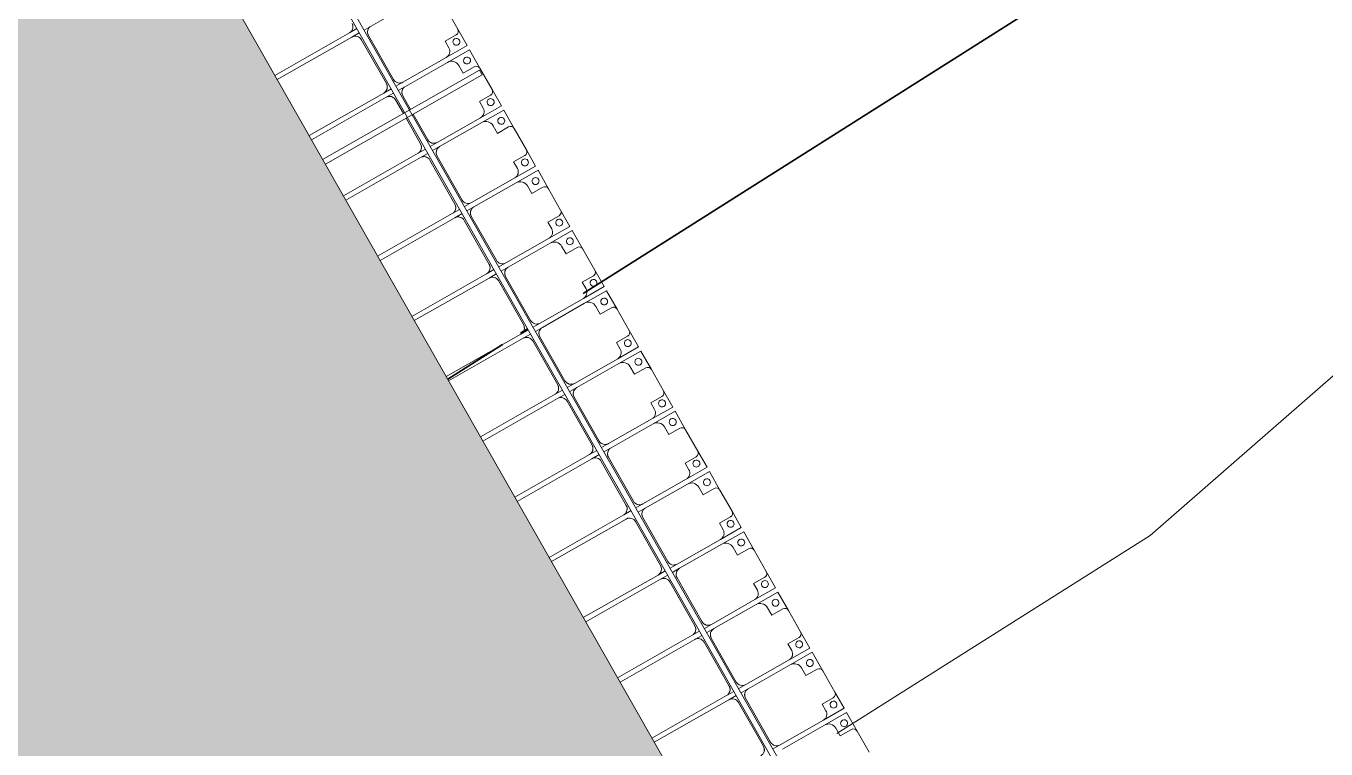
# Model space of a CAD drawing. Header units: millimetres. Extents: x -861324 to 439029, y -308065 to 694685.
# Drawn here: x -85531 to -76148, y -47504 to -42290 of the extents above; entities that cross this region are included whole.
import ezdxf

# ---------------------------------------------------------------- set-up
doc = ezdxf.new("R2010")
doc.units = ezdxf.units.MM
for name, color, linetype, lineweight in [('A-DETL-GENF', 92, 'Continuous', 9), ('A-DETL-THIN', 151, 'Continuous', 9), ('A-GENM', 13, 'Continuous', 9), ('C-TOPO-MAJR', 7, 'Continuous', 35), ('C-TOPO-MINR', 7, 'Continuous', 9), ('S-BEAM', 12, 'Continuous', 9)]:
    doc.layers.add(name, color=color, linetype=linetype, lineweight=lineweight)

# ---------------------------------------------------------------- blocks, each defined once
blk = doc.blocks.new('Dải phao đi lại kèm đỡ invester - DẢI PHAO ĐI LẠI-15551-BỐ TRÍ BÈ PIN HỒ BẢN MÒNG')
at = {"layer": 'A-GENM', "color": 7}
for p, q in [((136088.2, 1312.2), (135911.8, 1312.2)), ((136118.2, 1189.7), (136118.2, 1282.2)), ((136381.8, 1282.2), (136381.8, 1189.7)), ((136588.2, 1312.2), (136411.8, 1312.2)), ((136618.2, 1189.7), (136618.2, 1282.2)), ((136881.8, 1282.2), (136881.8, 1189.7)), ((137088.2, 1312.2), (136911.8, 1312.2)), ((137118.2, 1189.7), (137118.2, 1282.2)), ((137381.8, 1282.2), (137381.8, 1189.7)), ((137588.2, 1312.2), (137411.8, 1312.2)), ((137618.2, 1189.7), (137618.2, 1282.2)), ((137881.8, 1282.2), (137881.8, 1189.7)), ((138088.2, 1312.2), (137911.8, 1312.2)), ((138118.2, 1189.7), (138118.2, 1282.2)), ((138381.8, 1282.2), (138381.8, 1189.7)), ((138588.2, 1312.2), (138411.8, 1312.2)), ((138618.2, 1189.7), (138618.2, 1282.2)), ((138881.8, 1282.2), (138881.8, 1189.7)), ((139088.2, 1312.2), (138911.8, 1312.2)), ((139118.2, 1189.7), (139118.2, 1282.2)), ((139381.8, 1282.2), (139381.8, 1189.7)), ((139588.2, 1312.2), (139411.8, 1312.2)), ((139618.2, 1189.7), (139618.2, 1282.2)), ((139881.8, 1282.2), (139881.8, 1189.7)), ((140088.2, 1312.2), (139911.8, 1312.2)), ((140118.2, 1189.7), (140118.2, 1282.2)), ((140381.8, 1282.2), (140381.8, 1189.7)), ((140588.2, 1312.2), (140411.8, 1312.2)), ((140618.2, 1189.7), (140618.2, 1282.2)), ((140881.8, 1282.2), (140881.8, 1189.7)), ((141088.2, 1312.2), (140911.8, 1312.2)), ((141118.2, 1189.7), (141118.2, 1282.2)), ((141381.8, 1282.2), (141381.8, 1189.7)), ((141588.2, 1312.2), (141411.8, 1312.2)), ((141618.2, 1189.7), (141618.2, 1282.2)), ((141881.8, 1282.2), (141881.8, 1189.7)), ((142088.2, 1312.2), (141911.8, 1312.2)), ((135758.4, 1129.7), (135758.4, 779.7)), ((136173.4, 1189.7), (136118.2, 1189.7)), ((136223.4, 779.7), (136223.4, 1139.7)), ((136258.4, 1129.7), (136258.4, 779.7)), ((136381.8, 1189.7), (136318.4, 1189.7)), ((136673.4, 1189.7), (136618.2, 1189.7)), ((136723.4, 779.7), (136723.4, 1139.7)), ((136758.4, 1129.7), (136758.4, 779.7)), ((136881.8, 1189.7), (136818.4, 1189.7)), ((137173.4, 1189.7), (137118.2, 1189.7)), ((137223.4, 779.7), (137223.4, 1139.7)), ((137258.4, 1129.7), (137258.4, 779.7)), ((137381.8, 1189.7), (137318.4, 1189.7)), ((137673.4, 1189.7), (137618.2, 1189.7)), ((137723.4, 779.7), (137723.4, 1139.7)), ((137758.4, 1129.7), (137758.4, 779.7)), ((137881.8, 1189.7), (137818.4, 1189.7)), ((138173.4, 1189.7), (138118.2, 1189.7)), ((138223.4, 779.7), (138223.4, 1139.7)), ((138258.4, 1129.7), (138258.4, 779.7)), ((138381.8, 1189.7), (138318.4, 1189.7)), ((138673.4, 1189.7), (138618.2, 1189.7)), ((138723.4, 779.7), (138723.4, 1139.7)), ((138758.4, 1129.7), (138758.4, 779.7)), ((138881.8, 1189.7), (138818.4, 1189.7)), ((139173.4, 1189.7), (139118.2, 1189.7)), ((139223.4, 779.7), (139223.4, 1139.7)), ((139258.4, 1129.7), (139258.4, 779.7)), ((139381.8, 1189.7), (139318.4, 1189.7)), ((139673.4, 1189.7), (139618.2, 1189.7)), ((139723.4, 779.7), (139723.4, 1139.7)), ((139758.4, 1129.7), (139758.4, 779.7)), ((139881.8, 1189.7), (139818.4, 1189.7)), ((140173.4, 1189.7), (140118.2, 1189.7)), ((140223.4, 779.7), (140223.4, 1139.7)), ((140258.4, 1129.7), (140258.4, 779.7)), ((140381.8, 1189.7), (140318.4, 1189.7)), ((140673.4, 1189.7), (140618.2, 1189.7)), ((140723.4, 779.7), (140723.4, 1139.7)), ((140758.4, 1129.7), (140758.4, 779.7)), ((140881.8, 1189.7), (140818.4, 1189.7)), ((141173.4, 1189.7), (141118.2, 1189.7)), ((141223.4, 779.7), (141223.4, 1139.7)), ((141258.4, 1129.7), (141258.4, 779.7)), ((141381.8, 1189.7), (141318.4, 1189.7)), ((141673.4, 1189.7), (141618.2, 1189.7)), ((141723.4, 779.7), (141723.4, 1139.7)), ((141758.4, 1129.7), (141758.4, 779.7)), ((141881.8, 1189.7), (141818.4, 1189.7)), ((135758.4, 721.1), (135758.4, 779.7)), ((136223.4, 779.7), (136223.4, 721.1)), ((136258.4, 721.1), (136258.4, 779.7)), ((136723.4, 779.7), (136723.4, 721.1)), ((136758.4, 721.1), (136758.4, 779.7)), ((137223.4, 779.7), (137223.4, 721.1)), ((137258.4, 721.1), (137258.4, 779.7)), ((137723.4, 779.7), (137723.4, 721.1)), ((137758.4, 721.1), (137758.4, 779.7)), ((138223.4, 779.7), (138223.4, 721.1)), ((138258.4, 721.1), (138258.4, 779.7)), ((138723.4, 779.7), (138723.4, 721.1)), ((138758.4, 721.1), (138758.4, 779.7)), ((139223.4, 779.7), (139223.4, 721.1)), ((139258.4, 721.1), (139258.4, 779.7)), ((139723.4, 779.7), (139723.4, 721.1)), ((139758.4, 721.1), (139758.4, 779.7)), ((140223.4, 779.7), (140223.4, 721.1)), ((140258.4, 721.1), (140258.4, 779.7)), ((140723.4, 779.7), (140723.4, 721.1)), ((140758.4, 721.1), (140758.4, 779.7)), ((141223.4, 779.7), (141223.4, 721.1)), ((141258.4, 721.1), (141258.4, 779.7)), ((141723.4, 779.7), (141723.4, 721.1)), ((135723.4, 681.1), (135723.4, 620.3)), ((135758.4, 620.3), (135758.4, 681.1)), ((135808.4, 729.7), (136173.4, 729.7)), ((136173.4, 670.3), (135808.4, 670.3)), ((136223.4, 681.1), (136223.4, 620.3)), ((136258.4, 620.3), (136258.4, 681.1)), ((136308.4, 729.7), (136421.3, 729.7)), ((136421.3, 670.3), (136308.4, 670.3)), ((136461.3, 729.7), (136673.4, 729.7)), ((136673.4, 670.3), (136461.3, 670.3)), ((136723.4, 681.1), (136723.4, 620.3)), ((136758.4, 620.3), (136758.4, 675.2)), ((136808.4, 729.7), (137173.4, 729.7)), ((137173.4, 670.3), (136808.4, 670.3)), ((137223.4, 681.1), (137223.4, 620.3)), ((137258.4, 620.3), (137258.4, 681.1)), ((137308.4, 729.7), (137673.4, 729.7)), ((137673.4, 670.3), (137308.4, 670.3)), ((137723.4, 681.1), (137723.4, 620.3)), ((137758.4, 620.3), (137758.4, 681.1)), ((137808.4, 729.7), (138173.4, 729.7)), ((138173.4, 670.3), (137808.4, 670.3)), ((138223.4, 681.1), (138223.4, 620.3)), ((138258.4, 620.3), (138258.4, 681.1)), ((138308.4, 729.7), (138673.4, 729.7)), ((138673.4, 670.3), (138308.4, 670.3)), ((138723.4, 681.1), (138723.4, 620.3)), ((138758.4, 620.3), (138758.4, 681.1)), ((138808.4, 729.7), (139173.4, 729.7)), ((139173.4, 670.3), (138808.4, 670.3)), ((139223.4, 681.1), (139223.4, 620.3)), ((139258.4, 620.3), (139258.4, 681.1)), ((139308.4, 729.7), (139673.4, 729.7)), ((139673.4, 670.3), (139308.4, 670.3)), ((139723.4, 681.1), (139723.4, 620.3)), ((139808.4, 729.7), (140173.4, 729.7)), ((140173.4, 670.3), (139808.4, 670.3)), ((140223.4, 681.1), (140223.4, 620.3)), ((140258.4, 620.3), (140258.4, 681.1)), ((140308.4, 729.7), (140673.4, 729.7)), ((140673.4, 670.3), (140308.4, 670.3)), ((140723.4, 681.1), (140723.4, 620.3)), ((140758.4, 620.3), (140758.4, 681.1)), ((140808.4, 729.7), (141173.4, 729.7)), ((141173.4, 670.3), (140808.4, 670.3)), ((141223.4, 681.1), (141223.4, 620.3)), ((141258.4, 620.3), (141258.4, 681.1)), ((141308.4, 729.7), (141673.4, 729.7)), ((141673.4, 670.3), (141308.4, 670.3)), ((135723.4, 0), (135723.4, 620.3)), ((135758.4, 620.3), (135758.4, 0)), ((136223.4, 0), (136223.4, 620.3)), ((136258.4, 620.3), (136258.4, 0)), ((136723.4, 0), (136723.4, 620.3)), ((136758.4, 620.3), (136758.4, 0)), ((137223.4, 0), (137223.4, 620.3)), ((137258.4, 620.3), (137258.4, 0)), ((137723.4, 0), (137723.4, 620.3)), ((137758.4, 620.3), (137758.4, 0)), ((138223.4, 0), (138223.4, 620.3)), ((138258.4, 620.3), (138258.4, 0)), ((138723.4, 0), (138723.4, 620.3)), ((138758.4, 620.3), (138758.4, 0)), ((139223.4, 0), (139223.4, 620.3)), ((139258.4, 620.3), (139258.4, 0)), ((139723.4, 0), (139723.4, 620.3)), ((139758.4, 620.3), (139758.4, 638.3)), ((139758.4, 620.3), (139758.4, 0)), ((140223.4, 0), (140223.4, 620.3)), ((140258.4, 620.3), (140258.4, 0)), ((140723.4, 0), (140723.4, 620.3)), ((140758.4, 620.3), (140758.4, 0)), ((141223.4, 0), (141223.4, 620.3)), ((141258.4, 620.3), (141258.4, 0))]:
    blk.add_line(p, q, dxfattribs=at)
at = {"layer": 'A-GENM', "color": 9}
for p, q in [((136088.2, 1312.2), (136223.4, 1312.2)), ((136223.4, 1312.2), (136088.2, 1312.2)), ((136118.2, 1282.2), (136118.2, 1189.7)), ((136118.2, 1282.2), (136118.2, 1189.7)), ((136118.2, 1189.7), (136118.2, 1282.2)), ((136223.4, 1312.2), (136223.4, 1139.7)), ((136223.4, 1139.7), (136223.4, 1312.2)), ((136258.4, 1312.2), (136411.8, 1312.2)), ((136258.4, 1129.7), (136258.4, 1312.2)), ((136258.4, 1312.2), (136258.4, 1129.7)), ((136411.8, 1312.2), (136258.4, 1312.2)), ((136381.8, 1189.7), (136381.8, 1282.2)), ((136381.8, 1189.7), (136381.8, 1282.2)), ((136381.8, 1282.2), (136381.8, 1189.7)), ((136588.2, 1312.2), (136723.4, 1312.2)), ((136723.4, 1312.2), (136588.2, 1312.2)), ((136618.2, 1282.2), (136618.2, 1189.7)), ((136618.2, 1282.2), (136618.2, 1189.7)), ((136618.2, 1189.7), (136618.2, 1282.2)), ((136723.4, 1312.2), (136723.4, 1139.7)), ((136723.4, 1139.7), (136723.4, 1312.2)), ((136758.4, 1312.2), (136911.8, 1312.2)), ((136758.4, 1129.7), (136758.4, 1312.2)), ((136758.4, 1312.2), (136758.4, 1129.7)), ((136911.8, 1312.2), (136758.4, 1312.2)), ((136881.8, 1189.7), (136881.8, 1282.2)), ((136881.8, 1189.7), (136881.8, 1282.2)), ((136881.8, 1282.2), (136881.8, 1189.7)), ((137088.2, 1312.2), (137223.4, 1312.2)), ((137223.4, 1312.2), (137088.2, 1312.2)), ((137118.2, 1282.2), (137118.2, 1189.7)), ((137118.2, 1282.2), (137118.2, 1189.7)), ((137118.2, 1189.7), (137118.2, 1282.2)), ((137223.4, 1312.2), (137223.4, 1139.7)), ((137223.4, 1139.7), (137223.4, 1312.2)), ((137258.4, 1312.2), (137411.8, 1312.2)), ((137258.4, 1129.7), (137258.4, 1312.2)), ((137258.4, 1312.2), (137258.4, 1129.7)), ((137411.8, 1312.2), (137258.4, 1312.2)), ((137381.8, 1189.7), (137381.8, 1282.2)), ((137381.8, 1189.7), (137381.8, 1282.2)), ((137381.8, 1282.2), (137381.8, 1189.7)), ((137588.2, 1312.2), (137723.4, 1312.2)), ((137723.4, 1312.2), (137588.2, 1312.2)), ((137618.2, 1282.2), (137618.2, 1233.9)), ((137618.2, 1282.2), (137618.2, 1233.9)), ((137618.2, 1233.9), (137618.2, 1282.2)), ((137723.4, 1312.2), (137723.4, 1139.7)), ((137723.4, 1139.7), (137723.4, 1312.2)), ((137758.4, 1312.2), (137911.8, 1312.2)), ((137758.4, 1129.7), (137758.4, 1312.2)), ((137758.4, 1312.2), (137758.4, 1129.7)), ((137911.8, 1312.2), (137758.4, 1312.2)), ((137881.8, 1189.7), (137881.8, 1282.2)), ((137881.8, 1189.7), (137881.8, 1282.2)), ((137881.8, 1282.2), (137881.8, 1189.7)), ((138088.2, 1312.2), (138223.4, 1312.2)), ((138223.4, 1312.2), (138088.2, 1312.2)), ((138118.2, 1282.2), (138118.2, 1189.7)), ((138118.2, 1282.2), (138118.2, 1189.7)), ((138118.2, 1189.7), (138118.2, 1282.2)), ((138223.4, 1312.2), (138223.4, 1139.7)), ((138223.4, 1139.7), (138223.4, 1312.2)), ((138258.4, 1312.2), (138411.8, 1312.2)), ((138258.4, 1129.7), (138258.4, 1312.2)), ((138258.4, 1312.2), (138258.4, 1129.7)), ((138411.8, 1312.2), (138258.4, 1312.2)), ((138381.8, 1189.7), (138381.8, 1282.2)), ((138381.8, 1189.7), (138381.8, 1282.2)), ((138381.8, 1282.2), (138381.8, 1189.7)), ((138588.2, 1312.2), (138723.4, 1312.2)), ((138723.4, 1312.2), (138588.2, 1312.2)), ((138618.2, 1282.2), (138618.2, 1189.7)), ((138618.2, 1282.2), (138618.2, 1189.7)), ((138618.2, 1189.7), (138618.2, 1282.2)), ((138723.4, 1312.2), (138723.4, 1139.7)), ((138723.4, 1139.7), (138723.4, 1312.2)), ((138758.4, 1312.2), (138911.8, 1312.2)), ((138758.4, 1129.7), (138758.4, 1312.2)), ((138758.4, 1312.2), (138758.4, 1129.7)), ((138911.8, 1312.2), (138758.4, 1312.2)), ((138881.8, 1189.7), (138881.8, 1282.2)), ((138881.8, 1189.7), (138881.8, 1282.2)), ((138881.8, 1282.2), (138881.8, 1189.7)), ((139088.2, 1312.2), (139223.4, 1312.2)), ((139223.4, 1312.2), (139088.2, 1312.2)), ((139118.2, 1282.2), (139118.2, 1189.7)), ((139118.2, 1282.2), (139118.2, 1189.7)), ((139118.2, 1189.7), (139118.2, 1282.2)), ((139223.4, 1312.2), (139223.4, 1139.7)), ((139223.4, 1139.7), (139223.4, 1312.2)), ((139258.4, 1312.2), (139411.8, 1312.2)), ((139258.4, 1129.7), (139258.4, 1312.2)), ((139258.4, 1312.2), (139258.4, 1129.7)), ((139411.8, 1312.2), (139258.4, 1312.2)), ((139381.8, 1189.7), (139381.8, 1282.2)), ((139381.8, 1189.7), (139381.8, 1282.2)), ((139381.8, 1282.2), (139381.8, 1189.7)), ((139588.2, 1312.2), (139723.4, 1312.2)), ((139723.4, 1312.2), (139588.2, 1312.2)), ((139618.2, 1282.2), (139618.2, 1189.7)), ((139618.2, 1282.2), (139618.2, 1189.7)), ((139618.2, 1189.7), (139618.2, 1282.2)), ((139723.4, 1312.2), (139723.4, 1139.7)), ((139723.4, 1139.7), (139723.4, 1312.2)), ((139758.4, 1312.2), (139911.8, 1312.2)), ((139758.4, 1129.7), (139758.4, 1312.2)), ((139758.4, 1312.2), (139758.4, 1129.7)), ((139911.8, 1312.2), (139758.4, 1312.2)), ((139881.8, 1189.7), (139881.8, 1282.2)), ((139881.8, 1189.7), (139881.8, 1282.2)), ((139881.8, 1282.2), (139881.8, 1189.7)), ((140088.2, 1312.2), (140223.4, 1312.2)), ((140223.4, 1312.2), (140088.2, 1312.2)), ((140118.2, 1282.2), (140118.2, 1189.7)), ((140118.2, 1282.2), (140118.2, 1189.7)), ((140118.2, 1189.7), (140118.2, 1282.2)), ((140223.4, 1312.2), (140223.4, 1139.7)), ((140223.4, 1139.7), (140223.4, 1312.2)), ((140258.4, 1312.2), (140411.8, 1312.2)), ((140258.4, 1129.7), (140258.4, 1312.2)), ((140258.4, 1312.2), (140258.4, 1129.7)), ((140411.8, 1312.2), (140258.4, 1312.2)), ((140381.8, 1189.7), (140381.8, 1282.2)), ((140381.8, 1189.7), (140381.8, 1282.2)), ((140381.8, 1282.2), (140381.8, 1189.7)), ((140588.2, 1312.2), (140723.4, 1312.2)), ((140723.4, 1312.2), (140588.2, 1312.2)), ((140618.2, 1282.2), (140618.2, 1189.7)), ((140618.2, 1282.2), (140618.2, 1189.7)), ((140618.2, 1189.7), (140618.2, 1282.2)), ((140723.4, 1312.2), (140723.4, 1139.7)), ((140723.4, 1139.7), (140723.4, 1312.2)), ((140758.4, 1312.2), (140911.8, 1312.2)), ((140758.4, 1129.7), (140758.4, 1312.2)), ((140758.4, 1312.2), (140758.4, 1129.7)), ((140911.8, 1312.2), (140758.4, 1312.2)), ((140881.8, 1189.7), (140881.8, 1282.2)), ((140881.8, 1189.7), (140881.8, 1282.2)), ((140881.8, 1282.2), (140881.8, 1189.7)), ((141088.2, 1312.2), (141223.4, 1312.2)), ((141223.4, 1312.2), (141088.2, 1312.2)), ((141118.2, 1282.2), (141118.2, 1189.7)), ((141118.2, 1282.2), (141118.2, 1189.7)), ((141118.2, 1189.7), (141118.2, 1282.2)), ((141223.4, 1312.2), (141223.4, 1139.7)), ((141223.4, 1139.7), (141223.4, 1312.2)), ((141258.4, 1312.2), (141411.8, 1312.2)), ((141258.4, 1129.7), (141258.4, 1312.2)), ((141258.4, 1312.2), (141258.4, 1129.7)), ((141411.8, 1312.2), (141258.4, 1312.2)), ((141381.8, 1189.7), (141381.8, 1282.2)), ((141381.8, 1189.7), (141381.8, 1282.2)), ((141381.8, 1282.2), (141381.8, 1189.7)), ((141588.2, 1312.2), (141723.4, 1312.2)), ((141723.4, 1312.2), (141588.2, 1312.2)), ((141618.2, 1282.2), (141618.2, 1189.7)), ((141618.2, 1282.2), (141618.2, 1189.7)), ((141618.2, 1189.7), (141618.2, 1282.2)), ((141723.4, 1312.2), (141723.4, 1139.7)), ((141723.4, 1139.7), (141723.4, 1312.2)), ((141758.4, 1312.2), (141911.8, 1312.2)), ((141758.4, 1129.7), (141758.4, 1312.2)), ((141758.4, 1312.2), (141758.4, 1129.7)), ((141911.8, 1312.2), (141758.4, 1312.2)), ((141881.8, 1189.7), (141881.8, 1282.2)), ((141881.8, 1189.7), (141881.8, 1282.2)), ((141881.8, 1282.2), (141881.8, 1189.7)), ((136118.2, 1189.7), (136173.4, 1189.7)), ((136118.2, 1189.7), (136173.4, 1189.7)), ((136173.4, 1189.7), (136118.2, 1189.7)), ((136318.4, 1189.7), (136381.8, 1189.7)), ((136318.4, 1189.7), (136381.8, 1189.7)), ((136381.8, 1189.7), (136318.4, 1189.7)), ((136618.2, 1189.7), (136673.4, 1189.7)), ((136618.2, 1189.7), (136673.4, 1189.7)), ((136673.4, 1189.7), (136618.2, 1189.7)), ((136818.4, 1189.7), (136881.8, 1189.7)), ((136818.4, 1189.7), (136881.8, 1189.7)), ((136881.8, 1189.7), (136818.4, 1189.7)), ((137118.2, 1189.7), (137173.4, 1189.7)), ((137118.2, 1189.7), (137173.4, 1189.7)), ((137173.4, 1189.7), (137118.2, 1189.7)), ((137318.4, 1189.7), (137381.8, 1189.7)), ((137318.4, 1189.7), (137381.8, 1189.7)), ((137381.8, 1189.7), (137318.4, 1189.7)), ((137618.2, 1189.7), (137673.4, 1189.7)), ((137618.2, 1189.7), (137673.4, 1189.7)), ((137673.4, 1189.7), (137618.2, 1189.7)), ((137818.4, 1189.7), (137881.8, 1189.7)), ((137818.4, 1189.7), (137881.8, 1189.7)), ((137881.8, 1189.7), (137818.4, 1189.7)), ((138118.2, 1189.7), (138173.4, 1189.7)), ((138118.2, 1189.7), (138173.4, 1189.7)), ((138173.4, 1189.7), (138118.2, 1189.7)), ((138318.4, 1189.7), (138381.8, 1189.7)), ((138318.4, 1189.7), (138381.8, 1189.7)), ((138381.8, 1189.7), (138318.4, 1189.7)), ((138618.2, 1189.7), (138673.4, 1189.7)), ((138618.2, 1189.7), (138673.4, 1189.7)), ((138673.4, 1189.7), (138618.2, 1189.7)), ((138818.4, 1189.7), (138881.8, 1189.7)), ((138818.4, 1189.7), (138881.8, 1189.7)), ((138881.8, 1189.7), (138818.4, 1189.7)), ((139118.2, 1189.7), (139173.4, 1189.7)), ((139118.2, 1189.7), (139173.4, 1189.7)), ((139173.4, 1189.7), (139118.2, 1189.7)), ((139318.4, 1189.7), (139381.8, 1189.7)), ((139318.4, 1189.7), (139381.8, 1189.7)), ((139381.8, 1189.7), (139318.4, 1189.7)), ((139618.2, 1189.7), (139673.4, 1189.7)), ((139618.2, 1189.7), (139673.4, 1189.7)), ((139673.4, 1189.7), (139618.2, 1189.7)), ((139818.4, 1189.7), (139881.8, 1189.7)), ((139818.4, 1189.7), (139881.8, 1189.7)), ((139881.8, 1189.7), (139818.4, 1189.7)), ((140118.2, 1189.7), (140173.4, 1189.7)), ((140118.2, 1189.7), (140173.4, 1189.7)), ((140173.4, 1189.7), (140118.2, 1189.7)), ((140318.4, 1189.7), (140381.8, 1189.7)), ((140318.4, 1189.7), (140381.8, 1189.7)), ((140381.8, 1189.7), (140318.4, 1189.7)), ((140618.2, 1189.7), (140673.4, 1189.7)), ((140618.2, 1189.7), (140673.4, 1189.7)), ((140673.4, 1189.7), (140618.2, 1189.7)), ((140818.4, 1189.7), (140881.8, 1189.7)), ((140818.4, 1189.7), (140881.8, 1189.7)), ((140881.8, 1189.7), (140818.4, 1189.7)), ((141118.2, 1189.7), (141173.4, 1189.7)), ((141118.2, 1189.7), (141173.4, 1189.7)), ((141173.4, 1189.7), (141118.2, 1189.7)), ((141318.4, 1189.7), (141381.8, 1189.7)), ((141318.4, 1189.7), (141381.8, 1189.7)), ((141381.8, 1189.7), (141318.4, 1189.7)), ((141618.2, 1189.7), (141673.4, 1189.7)), ((141618.2, 1189.7), (141673.4, 1189.7)), ((141673.4, 1189.7), (141618.2, 1189.7)), ((141818.4, 1189.7), (141881.8, 1189.7)), ((141818.4, 1189.7), (141881.8, 1189.7)), ((141881.8, 1189.7), (141818.4, 1189.7)), ((135758.4, 721.1), (135758.4, 779.7)), ((136223.4, 779.7), (136223.4, 721.1)), ((136258.4, 721.1), (136258.4, 779.7)), ((136723.4, 779.7), (136723.4, 721.1)), ((136758.4, 721.1), (136758.4, 779.7)), ((137223.4, 779.7), (137223.4, 721.1)), ((137258.4, 721.1), (137258.4, 779.7)), ((137723.4, 779.7), (137723.4, 721.1)), ((137758.4, 721.1), (137758.4, 779.7)), ((138223.4, 779.7), (138223.4, 721.1)), ((138258.4, 721.1), (138258.4, 779.7)), ((138723.4, 779.7), (138723.4, 721.1)), ((138758.4, 721.1), (138758.4, 779.7)), ((139223.4, 779.7), (139223.4, 721.1)), ((139258.4, 721.1), (139258.4, 779.7)), ((139723.4, 779.7), (139723.4, 721.1)), ((139758.4, 721.1), (139758.4, 779.7)), ((140223.4, 779.7), (140223.4, 721.1)), ((140258.4, 721.1), (140258.4, 779.7)), ((140723.4, 779.7), (140723.4, 721.1)), ((140758.4, 721.1), (140758.4, 779.7)), ((141223.4, 779.7), (141223.4, 721.1)), ((141258.4, 721.1), (141258.4, 779.7)), ((141723.4, 779.7), (141723.4, 721.1)), ((135723.4, 681.1), (135723.4, 620.3)), ((135758.4, 620.3), (135758.4, 681.1)), ((136223.4, 681.1), (136223.4, 620.3)), ((136258.4, 620.3), (136258.4, 681.1)), ((136723.4, 681.1), (136723.4, 620.3)), ((136758.4, 620.3), (136758.4, 675.2)), ((137223.4, 681.1), (137223.4, 620.3)), ((137258.4, 620.3), (137258.4, 681.1)), ((137723.4, 681.1), (137723.4, 620.3)), ((137758.4, 620.3), (137758.4, 681.1)), ((138223.4, 681.1), (138223.4, 620.3)), ((138258.4, 620.3), (138258.4, 681.1)), ((138723.4, 681.1), (138723.4, 620.3)), ((138758.4, 620.3), (138758.4, 681.1)), ((139223.4, 681.1), (139223.4, 620.3)), ((139258.4, 620.3), (139258.4, 681.1)), ((139723.4, 681.1), (139723.4, 620.3)), ((140223.4, 681.1), (140223.4, 620.3)), ((140258.4, 620.3), (140258.4, 681.1)), ((140723.4, 681.1), (140723.4, 620.3)), ((140758.4, 620.3), (140758.4, 681.1)), ((141223.4, 681.1), (141223.4, 620.3)), ((141258.4, 620.3), (141258.4, 681.1))]:
    blk.add_line(p, q, dxfattribs=at)
at = {"layer": 'A-GENM', "color": 7}
for centre, radius, start, end in [((136088.2, 1282.2), 30, 360, 90), ((136411.8, 1282.2), 30, 90, 180), ((136588.2, 1282.2), 30, 360, 90), ((136911.8, 1282.2), 30, 90, 180), ((137088.2, 1282.2), 30, 360, 90), ((137411.8, 1282.2), 30, 90, 180), ((137588.2, 1282.2), 30, 360, 90), ((137911.8, 1282.2), 30, 90, 180), ((138088.2, 1282.2), 30, 360, 90), ((138411.8, 1282.2), 30, 90, 180), ((138588.2, 1282.2), 30, 360, 90), ((138911.8, 1282.2), 30, 90, 180), ((139088.2, 1282.2), 30, 360, 90), ((139411.8, 1282.2), 30, 90, 180), ((139588.2, 1282.2), 30, 360, 90), ((139911.8, 1282.2), 30, 90, 180), ((140088.2, 1282.2), 30, 360, 90), ((140411.8, 1282.2), 30, 90, 180), ((140588.2, 1282.2), 30, 360, 90), ((140911.8, 1282.2), 30, 90, 180), ((141088.2, 1282.2), 30, 360, 90), ((141411.8, 1282.2), 30, 90, 180), ((141588.2, 1282.2), 30, 360, 90), ((141911.8, 1282.2), 30, 90, 180), ((136173.4, 1139.7), 50, 0, 90), ((136318.4, 1129.7), 60, 90, 180), ((136673.4, 1139.7), 50, 0, 90), ((136818.4, 1129.7), 60, 90, 180), ((137173.4, 1139.7), 50, 0, 90), ((137318.4, 1129.7), 60, 90, 180), ((137673.4, 1139.7), 50, 0, 90), ((137818.4, 1129.7), 60, 90, 180), ((138173.4, 1139.7), 50, 0, 90), ((138318.4, 1129.7), 60, 90, 180), ((138673.4, 1139.7), 50, 0, 90), ((138818.4, 1129.7), 60, 90, 180), ((139173.4, 1139.7), 50, 0, 90), ((139318.4, 1129.7), 60, 90, 180), ((139673.4, 1139.7), 50, 0, 90), ((139818.4, 1129.7), 60, 90, 180), ((140173.4, 1139.7), 50, 0, 90), ((140318.4, 1129.7), 60, 90, 180), ((140673.4, 1139.7), 50, 0, 90), ((140818.4, 1129.7), 60, 90, 180), ((141173.4, 1139.7), 50, 360, 90), ((141318.4, 1129.7), 60, 90, 180), ((141673.4, 1139.7), 50, 0, 90), ((141818.4, 1129.7), 60, 90, 180), ((135808.4, 779.7), 50, 180, 270), ((135808.4, 779.7), 50, 210, 270), ((136173.4, 779.7), 50, 270, 0), ((136173.4, 779.7), 50, 300, 0), ((136308.4, 779.7), 50, 180, 270), ((136308.4, 779.7), 50, 210, 270), ((136673.4, 779.7), 50, 270, 0), ((136673.4, 779.7), 50, 300, 0), ((136808.4, 779.7), 50, 180, 270), ((136808.4, 779.7), 50, 210, 270), ((137173.4, 779.7), 50, 270, 0), ((137173.4, 779.7), 50, 300, 0), ((137308.4, 779.7), 50, 180, 270), ((137308.4, 779.7), 50, 210, 270), ((137673.4, 779.7), 50, 270, 0), ((137673.4, 779.7), 50, 300, 0), ((137808.4, 779.7), 50, 180, 270), ((137808.4, 779.7), 50, 210, 270), ((138173.4, 779.7), 50, 270, 0), ((138173.4, 779.7), 50, 300, 0), ((138308.4, 779.7), 50, 180, 270), ((138308.4, 779.7), 50, 210, 270), ((138673.4, 779.7), 50, 270, 0), ((138673.4, 779.7), 50, 300, 0), ((138808.4, 779.7), 50, 180, 270), ((138808.4, 779.7), 50, 210, 270), ((139173.4, 779.7), 50, 270, 0), ((139173.4, 779.7), 50, 300, 0), ((139308.4, 779.7), 50, 180, 270), ((139308.4, 779.7), 50, 210, 270), ((139673.4, 779.7), 50, 270, 0), ((139673.4, 779.7), 50, 300, 0), ((139808.4, 779.7), 50, 180, 270), ((139808.4, 779.7), 50, 210, 270), ((140173.4, 779.7), 50, 270, 0), ((140173.4, 779.7), 50, 300, 0), ((140308.4, 779.7), 50, 180, 270), ((140308.4, 779.7), 50, 210, 270), ((140673.4, 779.7), 50, 270, 0), ((140673.4, 779.7), 50, 300, 0), ((140808.4, 779.7), 50, 180, 270), ((140808.4, 779.7), 50, 210, 270), ((141173.4, 779.7), 50, 270, 0), ((141173.4, 779.7), 50, 300, 0), ((141308.4, 779.7), 50, 180, 270), ((141308.4, 779.7), 50, 210, 270), ((141673.4, 779.7), 50, 270, 0), ((141673.4, 779.7), 50, 300, 0), ((135673.4, 620.3), 50, 360, 90), ((135673.4, 620.3), 50, 30, 90), ((135808.4, 620.3), 50, 90, 180), ((135808.4, 620.3), 50, 120, 180), ((136173.4, 620.3), 50, 360, 90), ((136173.4, 620.3), 50, 30, 90), ((136308.4, 620.3), 50, 90, 180), ((136308.4, 620.3), 50, 120, 180), ((136673.4, 620.3), 50, 360, 90), ((136673.4, 620.3), 50, 30, 90), ((136808.4, 620.3), 50, 90, 180), ((136808.4, 620.3), 50, 120, 180), ((137173.4, 620.3), 50, 360, 90), ((137173.4, 620.3), 50, 30, 90), ((137308.4, 620.3), 50, 90, 180), ((137308.4, 620.3), 50, 120, 180), ((137673.4, 620.3), 50, 360, 90), ((137673.4, 620.3), 50, 30, 90), ((137808.4, 620.3), 50, 90, 180), ((137808.4, 620.3), 50, 120, 180), ((138173.4, 620.3), 50, 360, 90), ((138173.4, 620.3), 50, 30, 90), ((138308.4, 620.3), 50, 90, 180), ((138308.4, 620.3), 50, 120, 180), ((138673.4, 620.3), 50, 360, 90), ((138673.4, 620.3), 50, 30, 90), ((138808.4, 620.3), 50, 90, 180), ((138808.4, 620.3), 50, 120, 180), ((139173.4, 620.3), 50, 360, 90), ((139173.4, 620.3), 50, 30, 90), ((139308.4, 620.3), 50, 90, 180), ((139308.4, 620.3), 50, 120, 180), ((139673.4, 620.3), 50, 360, 90), ((139673.4, 620.3), 50, 30, 90), ((139808.4, 620.3), 50, 90, 180), ((139808.4, 620.3), 50, 120, 180), ((140173.4, 620.3), 50, 360, 90), ((140173.4, 620.3), 50, 30, 90), ((140308.4, 620.3), 50, 90, 180), ((140308.4, 620.3), 50, 120, 180), ((140673.4, 620.3), 50, 360, 90), ((140673.4, 620.3), 50, 30, 90), ((140808.4, 620.3), 50, 90, 180), ((140808.4, 620.3), 50, 120, 180), ((141173.4, 620.3), 50, 360, 90), ((141173.4, 620.3), 50, 30, 90), ((141308.4, 620.3), 50, 90, 180), ((141308.4, 620.3), 50, 120, 180), ((141673.4, 620.3), 50, 360, 90), ((141673.4, 620.3), 50, 30, 90)]:
    blk.add_arc(centre, radius, start, end, dxfattribs=at)
at = {"layer": 'A-GENM', "color": 9}
for centre, radius, start, end in [((136088.2, 1282.2), 30, 0, 90), ((136088.2, 1282.2), 30, 360, 90), ((136088.2, 1282.2), 30, 360, 90), ((136161.8, 1258.6), 25, 90, 270), ((136161.8, 1258.6), 25, 90, 270), ((136161.8, 1258.6), 25, 270, 90), ((136161.8, 1258.6), 25, 270, 90), ((136316.8, 1258.6), 25, 90, 270), ((136316.8, 1258.6), 25, 90, 270), ((136316.8, 1258.6), 25, 270, 90), ((136316.8, 1258.6), 25, 270, 90), ((136411.8, 1282.2), 30, 90, 180), ((136411.8, 1282.2), 30, 90, 180), ((136411.8, 1282.2), 30, 90, 180), ((136588.2, 1282.2), 30, 0, 90), ((136588.2, 1282.2), 30, 360, 90), ((136588.2, 1282.2), 30, 360, 90), ((136661.8, 1258.6), 25, 90, 270), ((136661.8, 1258.6), 25, 90, 270), ((136661.8, 1258.6), 25, 270, 90), ((136661.8, 1258.6), 25, 270, 90), ((136816.8, 1258.6), 25, 90, 270), ((136816.8, 1258.6), 25, 90, 270), ((136816.8, 1258.6), 25, 270, 90), ((136816.8, 1258.6), 25, 270, 90), ((136911.8, 1282.2), 30, 90, 180), ((136911.8, 1282.2), 30, 90, 180), ((136911.8, 1282.2), 30, 90, 180), ((137088.2, 1282.2), 30, 0, 90), ((137088.2, 1282.2), 30, 360, 90), ((137088.2, 1282.2), 30, 360, 90), ((137161.8, 1258.6), 25, 90, 270), ((137161.8, 1258.6), 25, 90, 270), ((137161.8, 1258.6), 25, 270, 90), ((137161.8, 1258.6), 25, 270, 90), ((137316.8, 1258.6), 25, 90, 270), ((137316.8, 1258.6), 25, 90, 270), ((137316.8, 1258.6), 25, 270, 90), ((137316.8, 1258.6), 25, 270, 90), ((137411.8, 1282.2), 30, 90, 180), ((137411.8, 1282.2), 30, 90, 180), ((137411.8, 1282.2), 30, 90, 180), ((137588.2, 1282.2), 30, 0, 90), ((137588.2, 1282.2), 30, 360, 90), ((137588.2, 1282.2), 30, 360, 90), ((137661.8, 1258.6), 25, 90, 270), ((137661.8, 1258.6), 25, 90, 270), ((137661.8, 1258.6), 25, 270, 90), ((137661.8, 1258.6), 25, 270, 90), ((137816.8, 1258.6), 25, 90, 270), ((137816.8, 1258.6), 25, 90, 270), ((137816.8, 1258.6), 25, 270, 90), ((137816.8, 1258.6), 25, 270, 90), ((137911.8, 1282.2), 30, 90, 180), ((137911.8, 1282.2), 30, 90, 180), ((137911.8, 1282.2), 30, 90, 180), ((138088.2, 1282.2), 30, 0, 90), ((138088.2, 1282.2), 30, 360, 90), ((138088.2, 1282.2), 30, 360, 90), ((138161.8, 1258.6), 25, 90, 270), ((138161.8, 1258.6), 25, 90, 270), ((138161.8, 1258.6), 25, 270, 90), ((138161.8, 1258.6), 25, 270, 90), ((138316.8, 1258.6), 25, 90, 270), ((138316.8, 1258.6), 25, 90, 270), ((138316.8, 1258.6), 25, 270, 90), ((138316.8, 1258.6), 25, 270, 90), ((138411.8, 1282.2), 30, 90, 180), ((138411.8, 1282.2), 30, 90, 180), ((138411.8, 1282.2), 30, 90, 180), ((138588.2, 1282.2), 30, 0, 90), ((138588.2, 1282.2), 30, 360, 90), ((138588.2, 1282.2), 30, 360, 90), ((138661.8, 1258.6), 25, 90, 270), ((138661.8, 1258.6), 25, 90, 270), ((138661.8, 1258.6), 25, 270, 90), ((138661.8, 1258.6), 25, 270, 90), ((138816.8, 1258.6), 25, 90, 270), ((138816.8, 1258.6), 25, 90, 270), ((138816.8, 1258.6), 25, 270, 90), ((138816.8, 1258.6), 25, 270, 90), ((138911.8, 1282.2), 30, 90, 180), ((138911.8, 1282.2), 30, 90, 180), ((138911.8, 1282.2), 30, 90, 180), ((139088.2, 1282.2), 30, 0, 90), ((139088.2, 1282.2), 30, 360, 90), ((139088.2, 1282.2), 30, 360, 90), ((139161.8, 1258.6), 25, 90, 270), ((139161.8, 1258.6), 25, 90, 270), ((139161.8, 1258.6), 25, 270, 90), ((139161.8, 1258.6), 25, 270, 90), ((139316.8, 1258.6), 25, 90, 270), ((139316.8, 1258.6), 25, 90, 270), ((139316.8, 1258.6), 25, 270, 90), ((139316.8, 1258.6), 25, 270, 90), ((139411.8, 1282.2), 30, 90, 180), ((139411.8, 1282.2), 30, 90, 180), ((139411.8, 1282.2), 30, 90, 180), ((139588.2, 1282.2), 30, 0, 90), ((139588.2, 1282.2), 30, 360, 90), ((139588.2, 1282.2), 30, 360, 90), ((139661.8, 1258.6), 25, 90, 270), ((139661.8, 1258.6), 25, 90, 270), ((139661.8, 1258.6), 25, 270, 90), ((139661.8, 1258.6), 25, 270, 90), ((139816.8, 1258.6), 25, 90, 270), ((139816.8, 1258.6), 25, 90, 270), ((139816.8, 1258.6), 25, 270, 90), ((139816.8, 1258.6), 25, 270, 90), ((139911.8, 1282.2), 30, 90, 180), ((139911.8, 1282.2), 30, 90, 180), ((139911.8, 1282.2), 30, 90, 180), ((140088.2, 1282.2), 30, 0, 90), ((140088.2, 1282.2), 30, 360, 90), ((140088.2, 1282.2), 30, 360, 90), ((140161.8, 1258.6), 25, 90, 270), ((140161.8, 1258.6), 25, 90, 270), ((140161.8, 1258.6), 25, 270, 90), ((140161.8, 1258.6), 25, 270, 90), ((140316.8, 1258.6), 25, 90, 270), ((140316.8, 1258.6), 25, 90, 270), ((140316.8, 1258.6), 25, 270, 90), ((140316.8, 1258.6), 25, 270, 90), ((140411.8, 1282.2), 30, 90, 180), ((140411.8, 1282.2), 30, 90, 180), ((140411.8, 1282.2), 30, 90, 180), ((140588.2, 1282.2), 30, 0, 90), ((140588.2, 1282.2), 30, 360, 90), ((140588.2, 1282.2), 30, 360, 90), ((140661.8, 1258.6), 25, 90, 270), ((140661.8, 1258.6), 25, 90, 270), ((140661.8, 1258.6), 25, 270, 90), ((140661.8, 1258.6), 25, 270, 90), ((140816.8, 1258.6), 25, 90, 270), ((140816.8, 1258.6), 25, 90, 270), ((140816.8, 1258.6), 25, 270, 90), ((140816.8, 1258.6), 25, 270, 90), ((140911.8, 1282.2), 30, 90, 180), ((140911.8, 1282.2), 30, 90, 180), ((140911.8, 1282.2), 30, 90, 180), ((141088.2, 1282.2), 30, 0, 90), ((141088.2, 1282.2), 30, 360, 90), ((141088.2, 1282.2), 30, 360, 90), ((141161.8, 1258.6), 25, 90, 270), ((141161.8, 1258.6), 25, 90, 270), ((141161.8, 1258.6), 25, 270, 90), ((141161.8, 1258.6), 25, 270, 90), ((141316.8, 1258.6), 25, 90, 270), ((141316.8, 1258.6), 25, 90, 270), ((141316.8, 1258.6), 25, 270, 90), ((141316.8, 1258.6), 25, 270, 90), ((141411.8, 1282.2), 30, 90, 180), ((141411.8, 1282.2), 30, 90, 180), ((141411.8, 1282.2), 30, 90, 180), ((141588.2, 1282.2), 30, 0, 90), ((141588.2, 1282.2), 30, 360, 90), ((141588.2, 1282.2), 30, 360, 90), ((141661.8, 1258.6), 25, 90, 270), ((141661.8, 1258.6), 25, 90, 270), ((141661.8, 1258.6), 25, 270, 90), ((141661.8, 1258.6), 25, 270, 90), ((141816.8, 1258.6), 25, 90, 270), ((141816.8, 1258.6), 25, 90, 270), ((141816.8, 1258.6), 25, 270, 90), ((141816.8, 1258.6), 25, 270, 90), ((141911.8, 1282.2), 30, 90, 180), ((141911.8, 1282.2), 30, 90, 180), ((141911.8, 1282.2), 30, 90, 180), ((136173.4, 1139.7), 50, 0, 90), ((136173.4, 1139.7), 50, 0, 90), ((136173.4, 1139.7), 50, 0, 90), ((136318.4, 1129.7), 60, 90, 180), ((136318.4, 1129.7), 60, 90, 180), ((136318.4, 1129.7), 60, 90, 180), ((136673.4, 1139.7), 50, 0, 90), ((136673.4, 1139.7), 50, 0, 90), ((136673.4, 1139.7), 50, 0, 90), ((136818.4, 1129.7), 60, 90, 180), ((136818.4, 1129.7), 60, 90, 180), ((136818.4, 1129.7), 60, 90, 180), ((137173.4, 1139.7), 50, 0, 90), ((137173.4, 1139.7), 50, 0, 90), ((137173.4, 1139.7), 50, 0, 90), ((137318.4, 1129.7), 60, 90, 180), ((137318.4, 1129.7), 60, 90, 180), ((137318.4, 1129.7), 60, 90, 180), ((137673.4, 1139.7), 50, 0, 90), ((137673.4, 1139.7), 50, 0, 90), ((137673.4, 1139.7), 50, 0, 90), ((137818.4, 1129.7), 60, 90, 180), ((137818.4, 1129.7), 60, 90, 180), ((137818.4, 1129.7), 60, 90, 180), ((138173.4, 1139.7), 50, 0, 90), ((138173.4, 1139.7), 50, 0, 90), ((138173.4, 1139.7), 50, 0, 90), ((138318.4, 1129.7), 60, 90, 180), ((138318.4, 1129.7), 60, 90, 180), ((138318.4, 1129.7), 60, 90, 180), ((138673.4, 1139.7), 50, 0, 90), ((138673.4, 1139.7), 50, 0, 90), ((138673.4, 1139.7), 50, 0, 90), ((138818.4, 1129.7), 60, 90, 180), ((138818.4, 1129.7), 60, 90, 180), ((138818.4, 1129.7), 60, 90, 180), ((139173.4, 1139.7), 50, 0, 90), ((139173.4, 1139.7), 50, 0, 90), ((139173.4, 1139.7), 50, 0, 90), ((139318.4, 1129.7), 60, 90, 180), ((139318.4, 1129.7), 60, 90, 180), ((139318.4, 1129.7), 60, 90, 180), ((139673.4, 1139.7), 50, 0, 90), ((139673.4, 1139.7), 50, 0, 90), ((139673.4, 1139.7), 50, 0, 90), ((139818.4, 1129.7), 60, 90, 180), ((139818.4, 1129.7), 60, 90, 180), ((139818.4, 1129.7), 60, 90, 180), ((140173.4, 1139.7), 50, 0, 90), ((140173.4, 1139.7), 50, 0, 90), ((140173.4, 1139.7), 50, 0, 90), ((140318.4, 1129.7), 60, 90, 180), ((140318.4, 1129.7), 60, 90, 180), ((140318.4, 1129.7), 60, 90, 180), ((140673.4, 1139.7), 50, 0, 90), ((140673.4, 1139.7), 50, 0, 90), ((140673.4, 1139.7), 50, 0, 90), ((140818.4, 1129.7), 60, 90, 180), ((140818.4, 1129.7), 60, 90, 180), ((140818.4, 1129.7), 60, 90, 180), ((141173.4, 1139.7), 50, 0, 90), ((141173.4, 1139.7), 50, 0, 90), ((141173.4, 1139.7), 50, 0, 90), ((141318.4, 1129.7), 60, 90, 180), ((141318.4, 1129.7), 60, 90, 180), ((141318.4, 1129.7), 60, 90, 180), ((141673.4, 1139.7), 50, 0, 90), ((141673.4, 1139.7), 50, 0, 90), ((141673.4, 1139.7), 50, 0, 90), ((141818.4, 1129.7), 60, 90, 180), ((141818.4, 1129.7), 60, 90, 180), ((141818.4, 1129.7), 60, 90, 180)]:
    blk.add_arc(centre, radius, start, end, dxfattribs=at)
blk = doc.blocks.new('Dầm C52 - Dầm C52-18760-BỐ TRÍ BÈ PIN HỒ BẢN MÒNG')
at = {"layer": 'S-BEAM', "color": 7}
for p, q in [((-74474.317946, 20), (74474.317946, 20)), ((74474.317946, -20), (-74474.317946, -20))]:
    blk.add_line(p, q, dxfattribs=at)
blk = doc.blocks.new('Dầm C52 - Hộp 40x60-25905-BỐ TRÍ BÈ PIN HỒ BẢN MÒNG')
at = {"layer": 'S-BEAM', "color": 7}
for p, q in [((-55977.2, -20), (-55977.2, 20)), ((-55977.2, 20), (-54674.8, 20)), ((-54674.8, -20), (-55977.2, -20))]:
    blk.add_line(p, q, dxfattribs=at)
blk = doc.blocks.new('HOBANMONG_BEPIN 5_rvt-1-BỐ TRÍ BÈ PIN HỒ BẢN MÒNG')
at = {"layer": 'A-GENM', "lineweight": 9, "rotation": 299.6620124026263}
blk.add_blockref('Dải phao đi lại kèm đỡ invester - DẢI PHAO ĐI LẠI-15551-BỐ TRÍ BÈ PIN HỒ BẢN MÒNG', (-150902.4, 75292.3), dxfattribs=at)
at = {"layer": 'S-BEAM', "lineweight": 9}
for name, p, rotation in [('Dầm C52 - Dầm C52-18760-BỐ TRÍ BÈ PIN HỒ BẢN MÒNG', (-113659.2, 11314.1), 119.6620124026264), ('Dầm C52 - Hộp 40x60-25905-BỐ TRÍ BÈ PIN HỒ BẢN MÒNG', (-130890.2, -70327.4), 209.6620124026261)]:
    blk.add_blockref(name, p, dxfattribs=dict(at, rotation=rotation))

msp = doc.modelspace()

# ---------------------------------------------------------------- hatches: boundary and pattern name
at = {"layer": 'A-DETL-GENF'}
msp.add_hatch(color=8, dxfattribs=at).paths.add_polyline_path([(-173161.7, -107703), (-77659.8, -53313.6), (-150902.4, 75292.3), (-214161.5, 39265.5), (-192386.7, 1031.4), (-224629.5, -17331.2), (-174039.6, -106161.4)])

# ---------------------------------------------------------------- linework, layer by layer
at = {"layer": 'A-DETL-THIN'}
msp.add_line((-77659.8, -53313.6), (-150902.4, 75292.3), dxfattribs=at)
at = {"layer": 'C-TOPO-MAJR'}
for p, q in [((-81510.3, -44219.2), (-77700.2, -41809.5)), ((-81962.4, -44505.2), (-81911, -44472.7)), ((-82487.3, -44837.1), (-82092.1, -44587.2))]:
    msp.add_line(p, q, dxfattribs=at)
at = {"layer": 'C-TOPO-MINR'}
for p, q in [((-77417.9, -45963), (-75753.8, -44512.5)), ((-79677.6, -47392.2), (-77417.9, -45963))]:
    msp.add_line(p, q, dxfattribs=at)

# ---------------------------------------------------------------- block references
at = {"lineweight": 5}
msp.add_blockref('HOBANMONG_BEPIN 5_rvt-1-BỐ TRÍ BÈ PIN HỒ BẢN MÒNG', (0, 0), dxfattribs=at)

doc.saveas('drawing.dxf')
